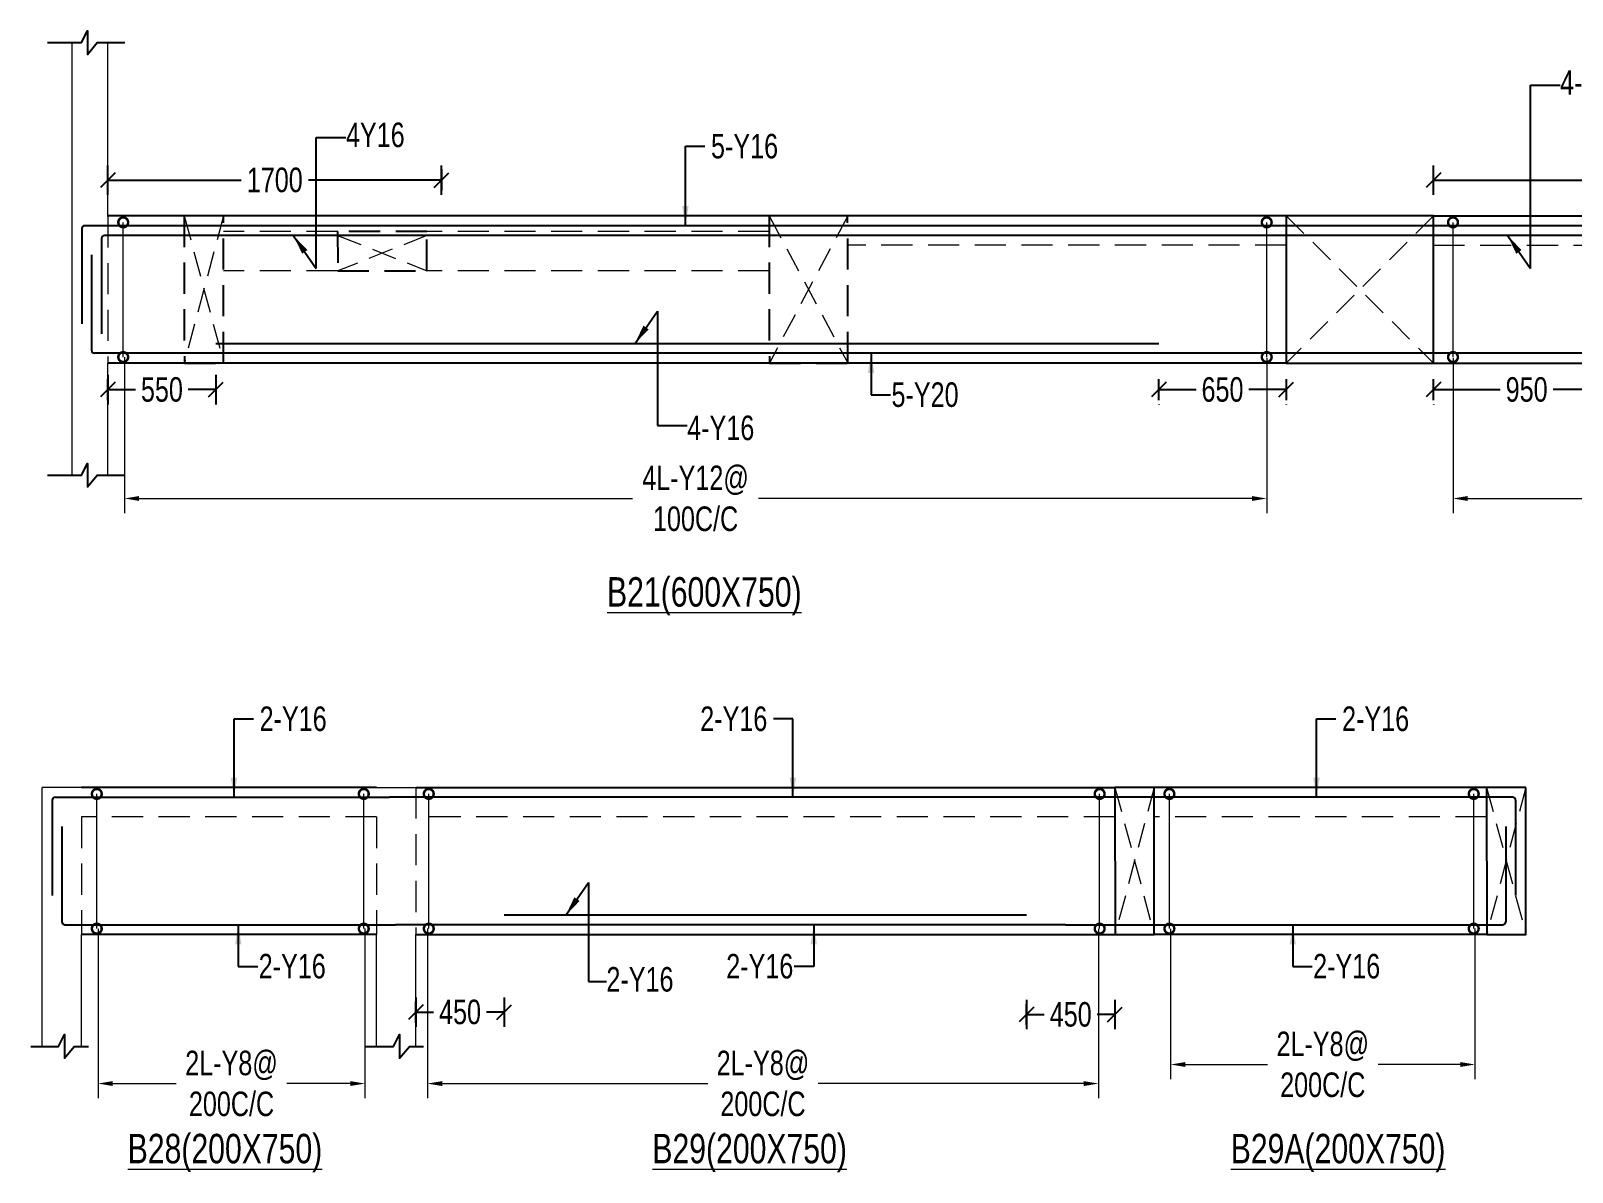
# Model space of a CAD drawing. Header units: millimetres. Extents: x 39642 to 122100, y 15829 to 56435.
# Drawn here: x 50176 to 58030, y 30459 to 36276 of the extents above; entities that cross this region are included whole.
import ezdxf

# ---------------------------------------------------------------- set-up
doc = ezdxf.new("R2010")
doc.units = ezdxf.units.MM
for name, pattern in [('CONTINOUS', [0]), ('CONTINU', [0]), ('HIDDEN', [9.525, 6.35, -3.175])]:
    doc.linetypes.add(name, pattern=pattern)
for name, color, linetype in [('-S-ARROW', 253, 'Continuous'), ('-S-DIM', 251, 'Continuous'), ('-S-MISC', 8, 'Continuous'), ('-STR-BEAM', 7, 'CONTINU'), ('-STR-REINF', 3, 'Continuous'), ('-STR-TEXT', 6, 'Continuous')]:
    doc.layers.add(name, color=color, linetype=linetype)
for name, color, linetype, lineweight in [('-S-STIRUP', 11, 'Continuous', 9), ('-STR-COLUMN', 5, 'HIDDEN', 13), ('-STR-RF-DIM', 252, 'CONTINOUS', 20), ('S-BEAM-IDEN', 2, 'Continuous', 9), ('SEC TEXT', 9, 'Continuous', 18), ('SLAB LINE', 254, 'HIDDEN', 20)]:
    doc.layers.add(name, color=color, linetype=linetype, lineweight=lineweight)
doc.styles.add('BEAM-LS', font='romans.shx', dxfattribs={"width": 0.8})
doc.styles.add('EL', font='swisscl.ttf')
doc.styles.add('SOBHA', font='swisscl.ttf')
doc.styles.add('sobha.sed', font='swisscl.ttf')
doc.dimstyles.new('S-50', dxfattribs={"dimscale": 50, "dimtxt": 2.5, "dimasz": 1.25, "dimexe": 1, "dimexo": 1, "dimgap": 0.5, "dimtad": 1, "dimdec": 0, "dimrnd": 0.0005, "dimzin": 0, "dimdsep": 46, "dimtxsty": 'EL', "dimblk": 'ARCHTICK', "dimcen": 0.09, "dimdle": 1.5, "dimclrd": 251, "dimclre": 251, "dimclrt": 6, "dimadec": 0, "dimazin": 0, "dimtfac": 1, "dimtdec": 0, "dimtofl": 0, "dimtmove": 0, "dimatfit": 3, "dimfxl": 2, "dimtolj": 1, "dimtzin": 0, "dimlwd": -1, "dimlwe": -1, "dimarcsym": 0})
doc.dimstyles.new('S-DIM50', dxfattribs={"dimscale": 50, "dimtxt": 2.5, "dimasz": 1.5, "dimexe": 1.5, "dimexo": 1, "dimgap": 0.5, "dimtad": 0, "dimdec": 0, "dimzin": 0, "dimdsep": 46, "dimtxsty": 'SOBHA', "dimcen": 0.09, "dimclrd": 256, "dimclre": 256, "dimclrt": 6, "dimadec": 5, "dimazin": 0, "dimtfac": 1, "dimtdec": 0, "dimtofl": 0, "dimtmove": 0, "dimatfit": 3, "dimfxl": 0.18, "dimtolj": 1, "dimtzin": 0, "dimlwd": -1, "dimlwe": -1, "dimarcsym": 0})
doc.dimstyles.new('STIRUP', dxfattribs={"dimscale": 50, "dimtxt": 2.5, "dimasz": 2.2, "dimexe": 0, "dimexo": 0, "dimgap": 0.5, "dimtad": 0, "dimdec": 0, "dimzin": 0, "dimdsep": 46, "dimtxsty": 'BEAM-LS', "dimblk": 'DOTSMALL', "dimcen": 0.09, "dimclrd": 256, "dimclre": 256, "dimclrt": 256, "dimadec": 5, "dimazin": 0, "dimtfac": 1, "dimtdec": 0, "dimtofl": 0, "dimtmove": 0, "dimatfit": 3, "dimldrblk": 'DOTSMALL', "dimfxl": 0, "dimfxlon": 1, "dimtolj": 1, "dimtzin": 0, "dimlwd": -1, "dimlwe": -1, "dimarcsym": 0})

# ---------------------------------------------------------------- blocks, each defined once
blk = doc.blocks.new('_DotSmall')
at = {"color": 0, "linetype": 'ByBlock', "const_width": 0.5}
blk.add_lwpolyline([(-0.0625, 0, 1), (0.0625, 0, 1)], format="xyb", close=True, dxfattribs=at)
blk = doc.blocks.new('*D111')
at = {"layer": '-S-STIRUP', "ltscale": 100, "transparency": 16777216}
blk.add_line((56473.7, 34613), (56473.7, 35299.7), dxfattribs=at)
at = {"layer": '-S-STIRUP', "linetype": 'CONTINU', "ltscale": 100, "transparency": 16777216, "xscale": 100, "yscale": 100, "zscale": 100}
for p, rotation in [((56473.7, 35299.7), 90), ((56473.7, 34613), 270)]:
    blk.add_blockref('_DotSmall', p, dxfattribs=dict(at, rotation=rotation))
blk = doc.blocks.new('*D112')
at = {"layer": '-S-STIRUP', "ltscale": 100, "transparency": 16777216}
blk.add_line((50646.5, 34613), (50646.5, 35299.7), dxfattribs=at)
at = {"layer": '-S-STIRUP', "linetype": 'CONTINU', "ltscale": 100, "transparency": 16777216, "xscale": 100, "yscale": 100, "zscale": 100}
for p, rotation in [((50646.5, 35299.7), 90), ((50646.5, 34613), 270)]:
    blk.add_blockref('_DotSmall', p, dxfattribs=dict(at, rotation=rotation))
blk = doc.blocks.new('_ArchTick')
at = {"color": 0, "linetype": 'ByBlock', "const_width": 0.15}
blk.add_lwpolyline([(-0.5, -0.5), (0.5, 0.5)], dxfattribs=at)
blk = doc.blocks.new('*D113')
at = {"layer": '-STR-RF-DIM', "transparency": 16777216}
for p, q in [((50652.7, 34612.1), (50652.7, 33817.4)), ((56473.7, 34606.8), (56473.7, 33817.4)), ((50727.7, 33892.4), (53241.7, 33892.4)), ((56398.7, 33892.4), (53884.7, 33892.4))]:
    blk.add_line(p, q, dxfattribs=at)
for points in [[(50727.7, 33904.9), (50727.7, 33879.9), (50652.7, 33892.4)], [(56398.7, 33904.9), (56398.7, 33879.9), (56473.7, 33892.4)]]:
    blk.add_solid(points, dxfattribs=at)
at = {"layer": '-STR-RF-DIM', "color": 6, "transparency": 16777216, "insert": (53563.2, 33892.4), "char_height": 125, "attachment_point": 5, "style": 'SOBHA'}
blk.add_mtext('\\A1;4L-Y12@\\P100C/C', dxfattribs=at)
blk = doc.blocks.new('_Oblique')
at = {"color": 0, "linetype": 'ByBlock', "lineweight": -2}
for p, q in [((-0.5, -0.5), (0.5, 0.5)), ((0, 0.71), (0, -0.71))]:
    blk.add_line(p, q, dxfattribs=at)
blk = doc.blocks.new('*D114')
at = {"layer": '-S-DIM', "transparency": 16777216}
for p, q in [((50568.7, 35440.1), (50568.7, 35590.1)), ((52268.9, 35440.1), (52268.9, 35590.1)), ((50568.7, 35515.1), (51246.9, 35515.1)), ((52268.9, 35515.1), (51590.7, 35515.1))]:
    blk.add_line(p, q, dxfattribs=at)
at = {"layer": '-S-DIM', "transparency": 16777216, "xscale": 75, "yscale": 75, "zscale": 75, "rotation": 180}
blk.add_blockref('_Oblique', (50568.7, 35515.1), dxfattribs=at)
at = {"layer": '-S-DIM', "transparency": 16777216, "xscale": 75, "yscale": 75, "zscale": 75}
blk.add_blockref('_Oblique', (52268.9, 35515.1), dxfattribs=at)
at = {"layer": '-S-DIM', "color": 6, "transparency": 16777216, "insert": (51418.8, 35515.1), "char_height": 125, "attachment_point": 5, "style": 'SOBHA'}
blk.add_mtext('\\A1;1700', dxfattribs=at)
blk = doc.blocks.new('*D115')
at = {"layer": '-S-DIM', "transparency": 16777216}
for p, q in [((50568.7, 34522.2), (50568.7, 34372.2)), ((51118.7, 34522.2), (51118.7, 34372.2)), ((50568.7, 34447.2), (50709.5, 34447.2)), ((51118.7, 34447.2), (50977.9, 34447.2))]:
    blk.add_line(p, q, dxfattribs=at)
at = {"layer": '-S-DIM', "transparency": 16777216, "xscale": 75, "yscale": 75, "zscale": 75, "rotation": 180}
blk.add_blockref('_Oblique', (50568.7, 34447.2), dxfattribs=at)
at = {"layer": '-S-DIM', "transparency": 16777216, "xscale": 75, "yscale": 75, "zscale": 75}
blk.add_blockref('_Oblique', (51118.7, 34447.2), dxfattribs=at)
at = {"layer": '-S-DIM', "color": 6, "transparency": 16777216, "insert": (50843.7, 34447.2), "char_height": 125, "attachment_point": 5, "style": 'SOBHA'}
blk.add_mtext('\\A1;550', dxfattribs=at)
blk = doc.blocks.new('*D116')
at = {"layer": '-S-DIM', "transparency": 16777216}
for p, q in [((55923.4, 34447.2), (56113.9, 34447.2)), ((56573.4, 34447.2), (56382.8, 34447.2)), ((55923.4, 34372.5), (55923.4, 34372.2)), ((56573.4, 34372.4), (56573.4, 34372.2))]:
    blk.add_line(p, q, dxfattribs=at)
at = {"layer": '-S-DIM', "transparency": 16777216, "xscale": 75, "yscale": 75, "zscale": 75, "rotation": 180}
blk.add_blockref('_Oblique', (55923.4, 34447.2), dxfattribs=at)
at = {"layer": '-S-DIM', "transparency": 16777216, "xscale": 75, "yscale": 75, "zscale": 75}
blk.add_blockref('_Oblique', (56573.4, 34447.2), dxfattribs=at)
at = {"layer": '-S-DIM', "color": 6, "transparency": 16777216, "insert": (56248.4, 34447.2), "char_height": 125, "attachment_point": 5, "style": 'SOBHA'}
blk.add_mtext('\\A1;650', dxfattribs=at)
blk = doc.blocks.new('*D117')
at = {"layer": '-S-STIRUP', "ltscale": 100, "transparency": 16777216}
blk.add_line((57423, 34613), (57423, 35299.7), dxfattribs=at)
at = {"layer": '-S-STIRUP', "linetype": 'CONTINU', "ltscale": 100, "transparency": 16777216, "xscale": 100, "yscale": 100, "zscale": 100}
for p, rotation in [((57423, 35299.7), 90), ((57423, 34613), 270)]:
    blk.add_blockref('_DotSmall', p, dxfattribs=dict(at, rotation=rotation))
blk = doc.blocks.new('*D119')
at = {"layer": '-STR-RF-DIM', "transparency": 16777216}
for p, q in [((57423, 34606.8), (57423, 33817.4)), ((65389.3, 34612.1), (65389.3, 33817.4)), ((57498, 33892.4), (61084.7, 33892.4)), ((65314.3, 33892.4), (61727.6, 33892.4))]:
    blk.add_line(p, q, dxfattribs=at)
for points in [[(57498, 33904.9), (57498, 33879.9), (57423, 33892.4)], [(65314.3, 33904.9), (65314.3, 33879.9), (65389.3, 33892.4)]]:
    blk.add_solid(points, dxfattribs=at)
at = {"layer": '-STR-RF-DIM', "color": 6, "transparency": 16777216, "insert": (61406.2, 33892.4), "char_height": 125, "attachment_point": 5, "style": 'SOBHA'}
blk.add_mtext('\\A1;4L-Y12@\\P100C/C', dxfattribs=at)
blk = doc.blocks.new('*D121')
at = {"layer": '-S-DIM', "transparency": 16777216}
for p, q in [((57323.3, 34447.2), (57663.9, 34447.2)), ((58273.4, 34447.2), (57932.8, 34447.2)), ((57323.3, 34372.4), (57323.3, 34372.2)), ((58273.4, 34372.5), (58273.4, 34372.2))]:
    blk.add_line(p, q, dxfattribs=at)
at = {"layer": '-S-DIM', "transparency": 16777216, "xscale": 75, "yscale": 75, "zscale": 75, "rotation": 180}
blk.add_blockref('_Oblique', (57323.3, 34447.2), dxfattribs=at)
at = {"layer": '-S-DIM', "transparency": 16777216, "xscale": 75, "yscale": 75, "zscale": 75}
blk.add_blockref('_Oblique', (58273.4, 34447.2), dxfattribs=at)
at = {"layer": '-S-DIM', "color": 6, "transparency": 16777216, "insert": (57798.3, 34447.2), "char_height": 125, "attachment_point": 5, "style": 'SOBHA'}
blk.add_mtext('\\A1;950', dxfattribs=at)
blk = doc.blocks.new('*D122')
at = {"layer": '-S-DIM', "transparency": 16777216}
for p, q in [((57323.3, 35440.1), (57323.3, 35590.1)), ((59473.3, 35440.1), (59473.3, 35590.1)), ((57323.3, 35515.1), (58225, 35515.1)), ((59473.3, 35515.1), (58571.7, 35515.1))]:
    blk.add_line(p, q, dxfattribs=at)
at = {"layer": '-S-DIM', "transparency": 16777216, "xscale": 75, "yscale": 75, "zscale": 75, "rotation": 180}
blk.add_blockref('_Oblique', (57323.3, 35515.1), dxfattribs=at)
at = {"layer": '-S-DIM', "transparency": 16777216, "xscale": 75, "yscale": 75, "zscale": 75}
blk.add_blockref('_Oblique', (59473.3, 35515.1), dxfattribs=at)
at = {"layer": '-S-DIM', "color": 6, "transparency": 16777216, "insert": (58398.3, 35515.1), "char_height": 125, "attachment_point": 5, "style": 'SOBHA'}
blk.add_mtext('\\A1;2150', dxfattribs=at)
blk = doc.blocks.new('*D169')
at = {"layer": '-S-STIRUP', "ltscale": 100, "transparency": 16777216}
blk.add_line((51872.4, 31700.1), (51872.4, 32386.8), dxfattribs=at)
at = {"layer": '-S-STIRUP', "linetype": 'CONTINU', "ltscale": 100, "transparency": 16777216, "xscale": 100, "yscale": 100, "zscale": 100}
for p, rotation in [((51872.4, 32386.8), 90), ((51872.4, 31700.1), 270)]:
    blk.add_blockref('_DotSmall', p, dxfattribs=dict(at, rotation=rotation))
blk = doc.blocks.new('*D170')
at = {"layer": '-S-STIRUP', "ltscale": 100, "transparency": 16777216}
blk.add_line((50511.9, 31700.1), (50511.9, 32386.8), dxfattribs=at)
at = {"layer": '-S-STIRUP', "linetype": 'CONTINU', "ltscale": 100, "transparency": 16777216, "xscale": 100, "yscale": 100, "zscale": 100}
for p, rotation in [((50511.9, 32386.8), 90), ((50511.9, 31700.1), 270)]:
    blk.add_blockref('_DotSmall', p, dxfattribs=dict(at, rotation=rotation))
blk = doc.blocks.new('*D171')
at = {"layer": '-STR-RF-DIM', "transparency": 16777216}
for p, q in [((50518.1, 31699.3), (50518.1, 30835.5)), ((51878.6, 31700.1), (51878.6, 30835.5)), ((50593.1, 30910.5), (50916.9, 30910.5)), ((51803.6, 30910.5), (51479.8, 30910.5))]:
    blk.add_line(p, q, dxfattribs=at)
for points in [[(50593.1, 30923), (50593.1, 30898), (50518.1, 30910.5)], [(51803.6, 30923), (51803.6, 30898), (51878.6, 30910.5)]]:
    blk.add_solid(points, dxfattribs=at)
at = {"layer": '-STR-RF-DIM', "color": 6, "transparency": 16777216, "insert": (51198.4, 30910.5), "char_height": 125, "attachment_point": 5, "style": 'SOBHA'}
blk.add_mtext('\\A1;2L-Y8@\\P200C/C', dxfattribs=at)
blk = doc.blocks.new('*D172')
at = {"layer": '-S-STIRUP', "ltscale": 100, "transparency": 16777216}
blk.add_line((52203.6, 31700.1), (52203.6, 32386.8), dxfattribs=at)
at = {"layer": '-S-STIRUP', "linetype": 'CONTINU', "ltscale": 100, "transparency": 16777216, "xscale": 100, "yscale": 100, "zscale": 100}
for p, rotation in [((52203.6, 32386.8), 90), ((52203.6, 31700.1), 270)]:
    blk.add_blockref('_DotSmall', p, dxfattribs=dict(at, rotation=rotation))
blk = doc.blocks.new('*D173')
at = {"layer": '-S-STIRUP', "ltscale": 100, "transparency": 16777216}
blk.add_line((55622.3, 31700.1), (55622.3, 32386.8), dxfattribs=at)
at = {"layer": '-S-STIRUP', "linetype": 'CONTINU', "ltscale": 100, "transparency": 16777216, "xscale": 100, "yscale": 100, "zscale": 100}
for p, rotation in [((55622.3, 32386.8), 90), ((55622.3, 31700.1), 270)]:
    blk.add_blockref('_DotSmall', p, dxfattribs=dict(at, rotation=rotation))
blk = doc.blocks.new('*D174')
at = {"layer": '-STR-RF-DIM', "transparency": 16777216}
for p, q in [((52197.4, 31700.1), (52197.4, 30835.5)), ((55616.1, 31699.3), (55616.1, 30835.5)), ((52272.4, 30910.5), (53625.2, 30910.5)), ((55541.1, 30910.5), (54188.2, 30910.5))]:
    blk.add_line(p, q, dxfattribs=at)
for points in [[(52272.4, 30923), (52272.4, 30898), (52197.4, 30910.5)], [(55541.1, 30923), (55541.1, 30898), (55616.1, 30910.5)]]:
    blk.add_solid(points, dxfattribs=at)
at = {"layer": '-STR-RF-DIM', "color": 6, "transparency": 16777216, "insert": (53906.7, 30910.5), "char_height": 125, "attachment_point": 5, "style": 'SOBHA'}
blk.add_mtext('\\A1;2L-Y8@\\P200C/C', dxfattribs=at)
blk = doc.blocks.new('*D175')
at = {"layer": '-S-STIRUP', "ltscale": 100, "transparency": 16777216}
blk.add_line((57528.6, 31700.1), (57528.6, 32386.8), dxfattribs=at)
at = {"layer": '-S-STIRUP', "linetype": 'CONTINU', "ltscale": 100, "transparency": 16777216, "xscale": 100, "yscale": 100, "zscale": 100}
for p, rotation in [((57528.6, 32386.8), 90), ((57528.6, 31700.1), 270)]:
    blk.add_blockref('_DotSmall', p, dxfattribs=dict(at, rotation=rotation))
blk = doc.blocks.new('*D176')
at = {"layer": '-S-STIRUP', "ltscale": 100, "transparency": 16777216}
blk.add_line((55977.7, 31700.1), (55977.7, 32386.8), dxfattribs=at)
at = {"layer": '-S-STIRUP', "linetype": 'CONTINU', "ltscale": 100, "transparency": 16777216, "xscale": 100, "yscale": 100, "zscale": 100}
for p, rotation in [((55977.7, 32386.8), 90), ((55977.7, 31700.1), 270)]:
    blk.add_blockref('_DotSmall', p, dxfattribs=dict(at, rotation=rotation))
blk = doc.blocks.new('*D177')
at = {"layer": '-STR-RF-DIM', "transparency": 16777216}
for p, q in [((55983.9, 31699.3), (55983.9, 30932.8)), ((57534.9, 31700.1), (57534.9, 30932.8)), ((56058.9, 31007.8), (56477.9, 31007.8)), ((57459.9, 31007.8), (57040.9, 31007.8))]:
    blk.add_line(p, q, dxfattribs=at)
for points in [[(56058.9, 31020.3), (56058.9, 30995.3), (55983.9, 31007.8)], [(57459.9, 31020.3), (57459.9, 30995.3), (57534.9, 31007.8)]]:
    blk.add_solid(points, dxfattribs=at)
at = {"layer": '-STR-RF-DIM', "color": 6, "transparency": 16777216, "insert": (56759.4, 31007.8), "char_height": 125, "attachment_point": 5, "style": 'SOBHA'}
blk.add_mtext('\\A1;2L-Y8@\\P200C/C', dxfattribs=at)
blk = doc.blocks.new('*D178')
at = {"layer": '-S-DIM', "transparency": 16777216}
for p, q in [((52138, 31349.9), (52138, 31199.9)), ((52588, 31349.9), (52588, 31199.9)), ((52138, 31274.9), (52228, 31274.9)), ((52588, 31274.9), (52498, 31274.9))]:
    blk.add_line(p, q, dxfattribs=at)
at = {"layer": '-S-DIM', "transparency": 16777216, "xscale": 75, "yscale": 75, "zscale": 75, "rotation": 180}
blk.add_blockref('_Oblique', (52138, 31274.9), dxfattribs=at)
at = {"layer": '-S-DIM', "transparency": 16777216, "xscale": 75, "yscale": 75, "zscale": 75}
blk.add_blockref('_Oblique', (52588, 31274.9), dxfattribs=at)
at = {"layer": '-S-DIM', "color": 6, "transparency": 16777216, "insert": (52363, 31274.9), "char_height": 125, "attachment_point": 5, "style": 'SOBHA'}
blk.add_mtext('\\A1;450', dxfattribs=at)
blk = doc.blocks.new('*D179')
at = {"layer": '-S-DIM', "transparency": 16777216}
for p, q in [((55249.9, 31337.4), (55249.9, 31187.4)), ((55249.9, 31262.4), (55340, 31262.4)), ((55700.1, 31262.4), (55610, 31262.4)), ((55700.1, 31337.4), (55700.1, 31187.4))]:
    blk.add_line(p, q, dxfattribs=at)
at = {"layer": '-S-DIM', "transparency": 16777216, "xscale": 75, "yscale": 75, "zscale": 75, "rotation": 180}
blk.add_blockref('_Oblique', (55249.9, 31262.4), dxfattribs=at)
at = {"layer": '-S-DIM', "transparency": 16777216, "xscale": 75, "yscale": 75, "zscale": 75}
blk.add_blockref('_Oblique', (55700.1, 31262.4), dxfattribs=at)
at = {"layer": '-S-DIM', "color": 6, "transparency": 16777216, "insert": (55475, 31262.4), "char_height": 125, "attachment_point": 5, "style": 'SOBHA'}
blk.add_mtext('\\A1;450', dxfattribs=at)

msp = doc.modelspace()

# ---------------------------------------------------------------- linework, layer by layer
at = {"layer": '-S-MISC', "linetype": 'ByBlock', "ltscale": 1000}
for points, elevation in [([(50260.9, 36215.6), (50433.5, 36216.1), (50464.4, 36275.8), (50464.4, 36155.6), (50514.2, 36216.1), (50655.1, 36216.1)], 0), ([(50260.9, 34011.2), (50433.5, 34011.8), (50464.4, 34071.5), (50464.4, 33951.3), (50514.2, 34011.8), (50652.7, 34011.8)], 0), ([(50175.7, 31100), (50316.5, 31100.1), (50347.3, 31159.8), (50347.3, 31039.6), (50397.2, 31100.1), (50468.8, 31100.1)], 178586.6), ([(51883.5, 31100), (52024.3, 31100.1), (52055.2, 31159.8), (52055.2, 31039.6), (52105, 31100.1), (52176.7, 31100.1)], 178586.6)]:
    msp.add_lwpolyline(points, dxfattribs=dict(at, elevation=elevation))
at = {"layer": '-STR-BEAM'}
for p, q in [((56573.4, 35332.7, 0), (50568.7, 35332.7, 0)), ((57323.3, 35332.7, 0), (65473.3, 35332.7, 0)), ((56573.4, 34582.7, 0), (50568.7, 34582.7, 0)), ((57323.3, 34582.7, 0), (65473.3, 34582.7, 0)), ((51938, 32419.8, 0), (50434.1, 32419.8, 0)), ((52138, 32419.8, 0), (55700.1, 32419.8, 0)), ((57594.2, 32419.8, 0), (55899.9, 32419.8, 0)), ((51938, 31669.8, 0), (50434.1, 31669.8, 0)), ((52138, 31669.8, 0), (55700.1, 31669.8, 0)), ((57594.2, 31669.8, 0), (55899.9, 31669.8, 0))]:
    msp.add_line(p, q, dxfattribs=at)
at = {"layer": '-STR-BEAM', "linetype": 'HIDDEN', "ltscale": 25, "elevation": 0}
for points in [[(51157.4, 35332.9), (50957.4, 35332.7), (50958, 34582.6), (51158, 34582.8), (51157.4, 35332.9)], [(54338.2, 35332.9), (53938.5, 35332.7), (53939.1, 34582.6), (54338.8, 34582.8), (54338.2, 35332.9)], [(52193.7, 35252.9), (51739.2, 35252.7), (51739.8, 35052.6), (52194.3, 35052.8), (52193.7, 35252.9)]]:
    msp.add_lwpolyline(points, dxfattribs=at)
at = {"layer": '-STR-BEAM', "elevation": 0}
for points in [[(57323.3, 35332.7), (56573.4, 35332.7), (56573.4, 34582.7), (57323.3, 34582.7), (57323.3, 35332.7)], [(55900.1, 32419.9), (55700.1, 32419.8), (55700.7, 31669.8), (55900.2, 31670), (55899.6, 32420)], [(57794.2, 32419.9), (57594.2, 32419.8), (57594.8, 31669.8), (57794.3, 31670), (57793.7, 32420)]]:
    msp.add_lwpolyline(points, dxfattribs=at)
at = {"layer": '-STR-COLUMN', "linetype": 'Continuous', "ltscale": 10}
for p, q in [((50385.6, 34011.8, 0), (50385.6, 36210, 0)), ((50568.7, 34011.8, 0), (50568.7, 34582.7, 0)), ((50234.1, 31098.9, 0), (50234.1, 32419.8, 0)), ((50434.1, 32419.8, 0), (50234.1, 32419.8, 0)), ((51938, 32419.8, 0), (52138, 32419.8, 0)), ((50434.1, 31098.9, 0), (50434.1, 31669.8, 0)), ((51938, 31098.9, 0), (51938, 31669.8, 0)), ((52138, 31098.9, 0), (52138, 31669.8, 0)), ((52138, 31098.9, 0), (52138, 31669.8, 0))]:
    msp.add_line(p, q, dxfattribs=at)
at = {"layer": '-STR-COLUMN', "linetype": 'Continuous', "ltscale": 10, "elevation": 0}
msp.add_lwpolyline([(50568.7, 35330), (50568.7, 36210)], dxfattribs=at)
at = {"layer": '-STR-REINF', "ltscale": 10}
for p, q in [((50435.6, 35267.7, 0), (50435.6, 34782.1, 0)), ((50485.6, 35133.4, 0), (50485.6, 34647.7, 0)), ((51118.7, 34682.6, 0), (55923.4, 34682.6, 0)), ((50299.1, 32369.8, 0), (52002.9, 32369.8, 0)), ((57727.4, 32369.8, 0), (52002.9, 32369.8, 0)), ((50284.1, 32354.8, 0), (50284.1, 31869.2, 0)), ((57742.3, 32354.8, 0), (57742.3, 31869.2, 0)), ((50334.1, 32220.5, 0), (50334.1, 31734.8, 0)), ((57691.8, 32220.5, 0), (57691.8, 31734.8, 0)), ((52588, 31769.8, 0), (55249.9, 31769.8, 0)), ((55700.1, 31769.8, 0), (55700.6, 31769.8, 0)), ((50349.1, 31719.8, 0), (52034.8, 31719.8, 0)), ((55448.7, 31719.8, 0), (52034.8, 31719.8, 0)), ((55448.7, 31719.8, 0), (57676.8, 31719.8, 0))]:
    msp.add_line(p, q, dxfattribs=at)
msp.add_lwpolyline([(59473.3, 35232.7), (50550.6, 35232.7, 0.414214), (50535.6, 35217.7), (50535.6, 34732.1)], format="xyb", dxfattribs=at)
for points in [[(65608.5, 35282.7, 0), (57258.5, 35282.7, 0), (50450.6, 35282.7, 0)], [(65558.5, 34632.7, 0), (57207.9, 34632.7, 0), (50500.6, 34632.7, 0)]]:
    msp.add_polyline3d(points, dxfattribs=at)
for centre, start, end in [((50450.6, 35267.7, 0), 90, 180), ((50500.6, 34647.7, 0), 180, 270), ((50299.1, 32354.8, 0), 90, 180), ((57727.3, 32354.8, 0), 0, 90), ((50349.1, 31734.8, 0), 180, 270), ((57676.8, 31734.8, 0), 270, 0)]:
    msp.add_arc(centre, 15, start, end, dxfattribs=at)
at = {"layer": 'S-BEAM-IDEN', "color": 9, "linetype": 'HIDDEN', "ltscale": 20}
for p, q in [((50957.4, 35332.7, 0), (51158.2, 34582.8, 0)), ((51157.4, 35332.9, 0), (50958, 34582.7, 0)), ((53938.5, 35332.7, 0), (54338.8, 34583, 0)), ((54338.5, 35332.7, 0), (53939.1, 34582.7, 0)), ((56573.4, 35332.7, 0), (57323.3, 34582.7, 0)), ((57323.3, 35332.7, 0), (56573.4, 34582.7, 0)), ((51739.2, 35232.7, 0), (52194.3, 35052.8, 0)), ((52194, 35232.7, 0), (51739.8, 35052.6, 0)), ((55700.1, 32419.8, 0), (55900.7, 31669.9, 0)), ((55900.1, 32419.9, 0), (55700.7, 31669.8, 0)), ((57594.2, 32419.8, 0), (57794.8, 31669.9, 0)), ((57794.2, 32419.9, 0), (57594.8, 31669.8, 0))]:
    msp.add_line(p, q, dxfattribs=at)
at = {"layer": 'SLAB LINE', "linetype": 'HIDDEN', "ltscale": 25}
for p, q in [((50568.7, 35330, 0), (50568.7, 34582.7, 0)), ((51739.4, 35253.1, 0), (51157.5, 35253.2, 0)), ((53938.5, 35252.7, 0), (52193.9, 35253, 0)), ((56573.4, 35182.7, 0), (54338.3, 35182.7, 0)), ((57323.3, 35182.7, 0), (61248.2, 35182.7, 0)), ((51739.2, 35053.1, 0), (51157.5, 35053.2, 0)), ((53938.5, 35052.7, 0), (52194, 35053, 0)), ((52138, 32419.8, 0), (52138, 31669.8, 0)), ((51938, 32269.8, 0), (50434.1, 32269.8, 0)), ((50434.1, 32269.8, 0), (50434.1, 31669.8, 0)), ((51938, 32269.8, 0), (51938, 31669.8, 0)), ((55700.1, 32269.8, 0), (52138, 32269.8, 0)), ((57594.2, 32269.8, 0), (55899.9, 32269.8, 0))]:
    msp.add_line(p, q, dxfattribs=at)

# ---------------------------------------------------------------- texts
at = {"layer": '-STR-TEXT', "color": 6, "char_height": 125, "style": 'SOBHA'}
for s, insert, width, attachment_point in [('\\A1;4-Y16', (57968.6, 36074.6, 178586.6), 281.386, 1), ('\\A1;4Y16', (51781.6, 35808.2, 178586.6), 281.386, 1), ('\\A1;5-Y20', (54561.6, 34357.4, 0), 281.386, 7), ('\\A1;4-Y16', (53520.6, 34188.1, 178586.6), 281.386, 7), ('\\A1;2-Y16', (51336.9, 31444.6, 0), 29.409, 7), ('\\A1;2-Y16', (53108.8, 31377.6, 178586.6), 281.386, 7), ('\\A1;2-Y16', (54061.3, 31444.6, 0), 281.386, 9), ('\\A1;2-Y16', (56710.2, 31444.6, 0), 29.409, 7)]:
    msp.add_mtext(s, dxfattribs=dict(at, insert=insert, width=width, attachment_point=attachment_point))
for s, insert, attachment_point in [('\\A1;5-Y16', (53641.8, 35750.6, 0), 1), ('\\A1;2-Y16', (51341.5, 32832.3, 0), 1), ('\\A1;2-Y16', (53928.8, 32832.3, 0), 3), ('\\A1;2-Y16', (56857.7, 32832.3, 0), 1)]:
    msp.add_mtext(s, dxfattribs=dict(at, insert=insert, attachment_point=attachment_point))
at = {"layer": 'SEC TEXT', "color": 1, "linetype": 'ByBlock', "style": 'sobha.sed'}
for s, p in [('%%UB21(600X750)', (53111.9, 33341.4, 0)), ('%%UB28(200X750)', (50669.2, 30504.3, 0)), ('%%UB29(200X750)', (53342.9, 30504.3, 0)), ('%%UB29A(200X750)', (56290.3, 30504.3, 0))]:
    msp.add_text(s, height=150, rotation=359.98928, dxfattribs=at).set_placement(p)

# ---------------------------------------------------------------- dimensions: what is measured, and where the dimension line sits
at = {"layer": '-S-DIM'}
for base, p1, p2, picture, middle in [((52268.9, 35515.1), (50568.7, 35332.7, 0), (52268.9, 35232.7), '*D114', (51418.8, 35515.1)), ((59473.3, 35515.1, 0), (57323.3, 35332.7, 0), (59473.3, 35232.7), '*D122', (58398.3, 35515.1, 0)), ((50568.7, 34447.2, 0), (51118.7, 34682.6, 0), (50568.7, 34632.7, 0), '*D115', (50843.7, 34447.2, 0)), ((55923.4, 34447.2, 178586.6), (56573.4, 34582.7, 0), (55923.4, 34682.6, 0), '*D116', (56248.4, 34447.2, 178586.6)), ((52588, 31274.9, 0), (52138, 31669.8, 0), (52588, 31769.8, 0), '*D178', (52363, 31274.9, 0)), ((55249.9, 31262.4, 0), (55700.1, 31669.8, 0), (55249.9, 31769.8, 0), '*D179', (55475, 31262.4, 0))]:
    dim = msp.add_linear_dim(base=base, p1=p1, p2=p2, dimstyle='S-DIM50', override={"dimscale": 1, "dimtxt": 125, "dimasz": 75, "dimexe": 75, "dimexo": 0, "dimgap": 25, "dimblk1": 'Oblique', "dimblk2": 'Oblique', "dimsah": 1, "dimcen": 4.5, "dimfxl": 75, "dimfxlon": 1}, dxfattribs=at)
    dim.commit()
    dim.dimension.update_dxf_attribs({"geometry": picture, "text_midpoint": middle})
dim = msp.add_linear_dim(base=(58273.4, 34447.2, 178586.6), p1=(57323.3, 34582.7, 0), p2=(58273.4, 34682.6, 0), angle=180, dimstyle='S-DIM50', override={"dimscale": 1, "dimtxt": 125, "dimasz": 75, "dimexe": 75, "dimexo": 0, "dimgap": 25, "dimblk1": 'Oblique', "dimblk2": 'Oblique', "dimsah": 1, "dimcen": 4.5, "dimfxl": 75, "dimfxlon": 1}, dxfattribs=at)
dim.commit()
dim.dimension.update_dxf_attribs({"geometry": '*D121', "text_midpoint": (57798.3, 34447.2, 178586.6)})
at = {"layer": '-S-STIRUP', "linetype": 'CONTINU', "ltscale": 100}
for base, p1, p2, picture, middle in [((50646.5, 35299.7, 178586.6), (50646.5, 34613, 178586.6), (50646.5, 35299.7, 178586.6), '*D112', (50646.5, 34956.4, 178586.6)), ((56473.7, 35299.7, 357279.2), (56473.7, 34613, 357279.2), (56473.7, 35299.7, 357279.2), '*D111', (56473.7, 34956.4, 357279.2)), ((57423, 35299.7, 357279.2), (57423, 34613, 357279.2), (57423, 35299.7, 357279.2), '*D117', (57423, 34956.4, 357279.2)), ((50511.9, 32386.8, 178586.6), (50511.9, 31700.1, 178586.6), (50511.9, 32386.8, 178586.6), '*D170', (50511.9, 32043.5, 178586.6)), ((51872.4, 32386.8, 357279.2), (51872.4, 31700.1, 357279.2), (51872.4, 32386.8, 357279.2), '*D169', (51872.4, 32043.5, 357279.2)), ((52203.6, 32386.8, 357279.2), (52203.6, 31700.1, 357279.2), (52203.6, 32386.8, 357279.2), '*D172', (52203.6, 32043.5, 357279.2)), ((55622.3, 32386.8, 178586.6), (55622.3, 31700.1, 178586.6), (55622.3, 32386.8, 178586.6), '*D173', (55622.3, 32043.5, 178586.6)), ((55977.7, 32386.8, 178586.6), (55977.7, 31700.1, 178586.6), (55977.7, 32386.8, 178586.6), '*D176', (55977.7, 32043.5, 178586.6)), ((57528.6, 32386.8, 357279.2), (57528.6, 31700.1, 357279.2), (57528.6, 32386.8, 357279.2), '*D175', (57528.6, 32043.5, 357279.2))]:
    dim = msp.add_linear_dim(base=base, p1=p1, p2=p2, angle=90, text=' ', dimstyle='STIRUP', override={"dimasz": 2}, dxfattribs=at)
    dim.commit()
    dim.dimension.update_dxf_attribs({"geometry": picture, "text_midpoint": middle})
at = {"layer": '-STR-RF-DIM'}
for base, p1, p2, text, picture, middle in [((56473.7, 33892.4, 178586.6), (50652.7, 34612.1, 178586.6), (56473.7, 34606.8, 357279.2), '4L-Y12@\\P100C/C', '*D113', (53563.2, 33892.4, 178586.6)), ((51878.6, 30910.5, 178586.6), (50518.1, 31699.3, 178586.6), (51878.6, 31700.1, 357279.2), '2L-Y8@\\P200C/C', '*D171', (51198.4, 30910.5, 178586.6)), ((57534.9, 31007.8, 178586.6), (55983.9, 31699.3, 178586.6), (57534.9, 31700.1, 357279.2), '2L-Y8@\\P200C/C', '*D177', (56759.4, 31007.8, 178586.6))]:
    dim = msp.add_linear_dim(base=base, p1=p1, p2=p2, text=text, dimstyle='S-DIM50', override={"dimscale": 1, "dimtxt": 125, "dimasz": 75, "dimexe": 75, "dimexo": 0, "dimgap": 25, "dimsah": 1, "dimcen": 4.5, "dimfxl": 75}, dxfattribs=at)
    dim.commit()
    dim.dimension.update_dxf_attribs({"geometry": picture, "text_midpoint": middle})
for base, p1, p2, text, picture, middle in [((57423, 33892.4, 178586.6), (65389.3, 34612.1, 178586.6), (57423, 34606.8, 357279.2), '4L-Y12@\\P100C/C', '*D119', (61406.2, 33892.4, 178586.6)), ((52197.4, 30910.5, 178586.6), (55616.1, 31699.3, 178586.6), (52197.4, 31700.1, 357279.2), '2L-Y8@\\P200C/C', '*D174', (53906.7, 30910.5, 178586.6))]:
    dim = msp.add_linear_dim(base=base, p1=p1, p2=p2, angle=180, text=text, dimstyle='S-DIM50', override={"dimscale": 1, "dimtxt": 125, "dimasz": 75, "dimexe": 75, "dimexo": 0, "dimgap": 25, "dimsah": 1, "dimcen": 4.5, "dimfxl": 75}, dxfattribs=at)
    dim.commit()
    dim.dimension.update_dxf_attribs({"geometry": picture, "text_midpoint": middle})

# ---------------------------------------------------------------- leaders
at = {"layer": '-S-ARROW'}
for points in [[(57701.7, 35231.3, 178586.6), (57817.2, 35064.9, 178586.6), (57817.2, 35999.2, 178586.6), (57968.6, 35999.2, 178586.6)], [(51514.7, 35231.3, 178586.6), (51630.2, 35064.9, 178586.6), (51630.2, 35732.8, 178586.6), (51781.6, 35732.8, 178586.6)], [(53511.4, 35282.7, 0), (53511.4, 35688.1, 0), (53610.4, 35688.1, 0)], [(53253.7, 34681.4, 178586.6), (53369.2, 34847.8, 178586.6), (53369.2, 34263.5, 178586.6), (53520.6, 34263.5, 178586.6)], [(51211.1, 32369.8, 0), (51211.1, 32769.8, 0), (51310.2, 32769.8, 0)], [(54059.2, 32369.8, 0), (54059.2, 32769.8, 0), (53960.1, 32769.8, 0)], [(56727.4, 32369.8, 0), (56727.4, 32769.8, 0), (56826.4, 32769.8, 0)], [(52901.9, 31768.5, 178586.6), (53017.4, 31935, 178586.6), (53017.4, 31430.7, 178586.6), (53108.8, 31430.7, 178586.6)]]:
    msp.add_leader(points, dimstyle='S-50', override={"dimasz": 2, "dimgap": 0.1, "dimtad": 0}, dxfattribs=at)
at = {"layer": '-S-ARROW', "annotation_type": 0, "has_hookline": 1, "hookline_direction": 1}
for points, text_width in [([(54457.5, 34632.7, 0), (54457.5, 34419.9, 0), (54556.6, 34419.9, 0)], 353.7), ([(51232.8, 31719.8, 0), (51232.8, 31507.1, 0), (51331.9, 31507.1, 0)], 353.5), ([(56606.2, 31719.8, 0), (56606.2, 31507.1, 0), (56705.2, 31507.1, 0)], 353.5)]:
    msp.add_leader(points, dimstyle='S-50', override={"dimasz": 2, "dimgap": 0.1, "dimtad": 0}, dxfattribs=dict(at, text_width=text_width))
at = {"layer": '-S-ARROW', "annotation_type": 0, "has_hookline": 1, "hookline_direction": 1, "text_width": 353.5, "horizontal_direction": (-1, 0, 0)}
msp.add_leader([(54165.4, 31719.8, 0), (54165.4, 31507.1, 0), (54066.3, 31507.1, 0)], dimstyle='S-50', override={"dimasz": 2, "dimgap": 0.1, "dimtad": 0}, dxfattribs=at)

doc.saveas('drawing.dxf')
